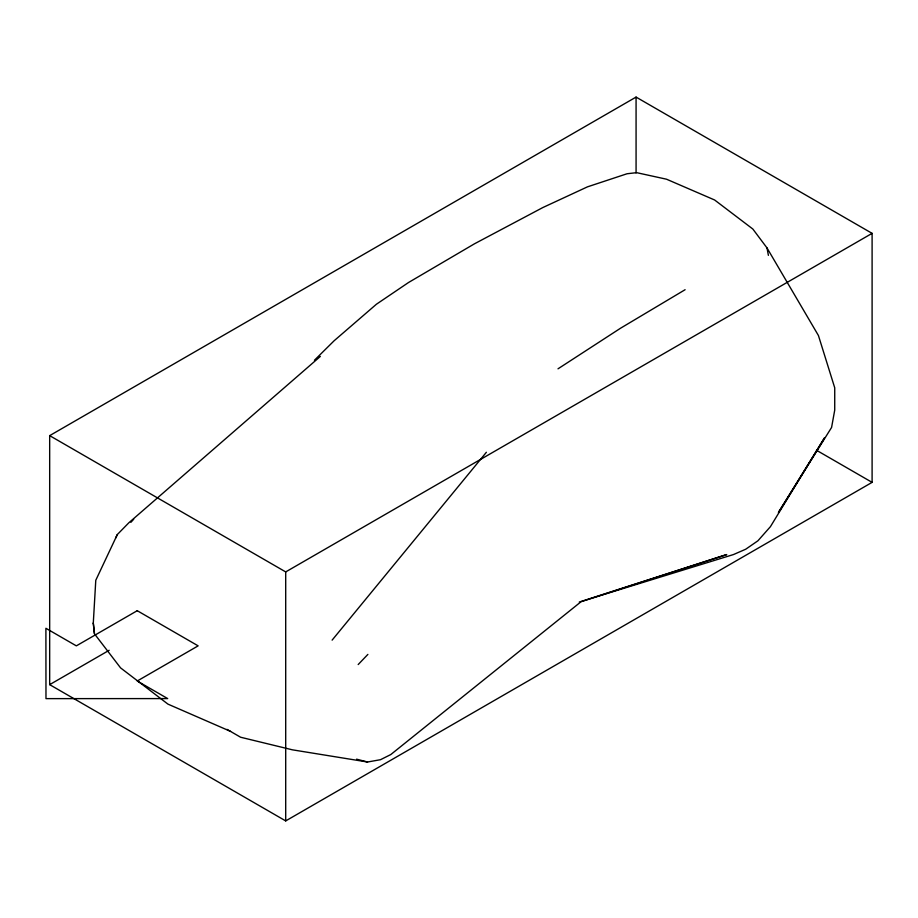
<?xml version="1.0" encoding="UTF-8"?>
<svg xmlns="http://www.w3.org/2000/svg" width="918" height="918" viewBox="0 0 918 918"><rect width="100%" height="100%" fill="white"/><g stroke="black" fill="none" stroke-linecap="round" stroke-linejoin="round"><path stroke-width="1.38" d="M115.634 538.063L117.309 534.563L128.841 522.778L320.348 356.425M117.309 534.563L95.782 580.268L93.292 623.092M332.121 640.133L486.368 452.276M130.895 522.308L133.718 519.221M358.181 664.552L367.877 654.408M314.438 360.246L334.163 340.727L376.38 304.26L408.521 282.514L474.48 243.798L542.813 207.56L587.474 186.847L627.063 173.754L636.644 172.664L666.548 179.217L714.617 199.986L752.852 229.041L767 247.929L818.431 335.529L834.737 387.832L834.726 410.116L831.582 427.455L778.418 512.485L824.456 437.966L770.42 526.668L757.935 540.782L745.691 549.239L733.459 554.564L579.281 602.047L726.735 554.564L581.071 601.715L390.793 754.55L380.488 759.702L367.556 762.009L292.383 749.822L240.608 737.234L227.01 729.385M558.006 368.818L620.614 328.174L685.103 289.709M49.675 435.637L636.071 97.09L872.1 233.356L872.1 482.363L285.705 820.91L49.675 684.644L49.675 435.637L285.705 571.914L872.1 233.356M49.675 684.644L109.173 650.288M356.586 759.163L367.556 762.009M230.544 731.382L167.96 704.129L120.568 667.879L94.52 633.902L93.28 622.92L94.336 633.443M816.492 450.256L872.1 482.363M767 247.929L768.389 255.353M636.071 97.09L636.071 172.928M285.705 571.914L285.705 820.91M137.241 610.7L76.343 645.859L45.9 628.279L45.98 698.632L167.684 698.587L137.241 681.007L198.139 645.859L137.241 610.7"/></g></svg>
